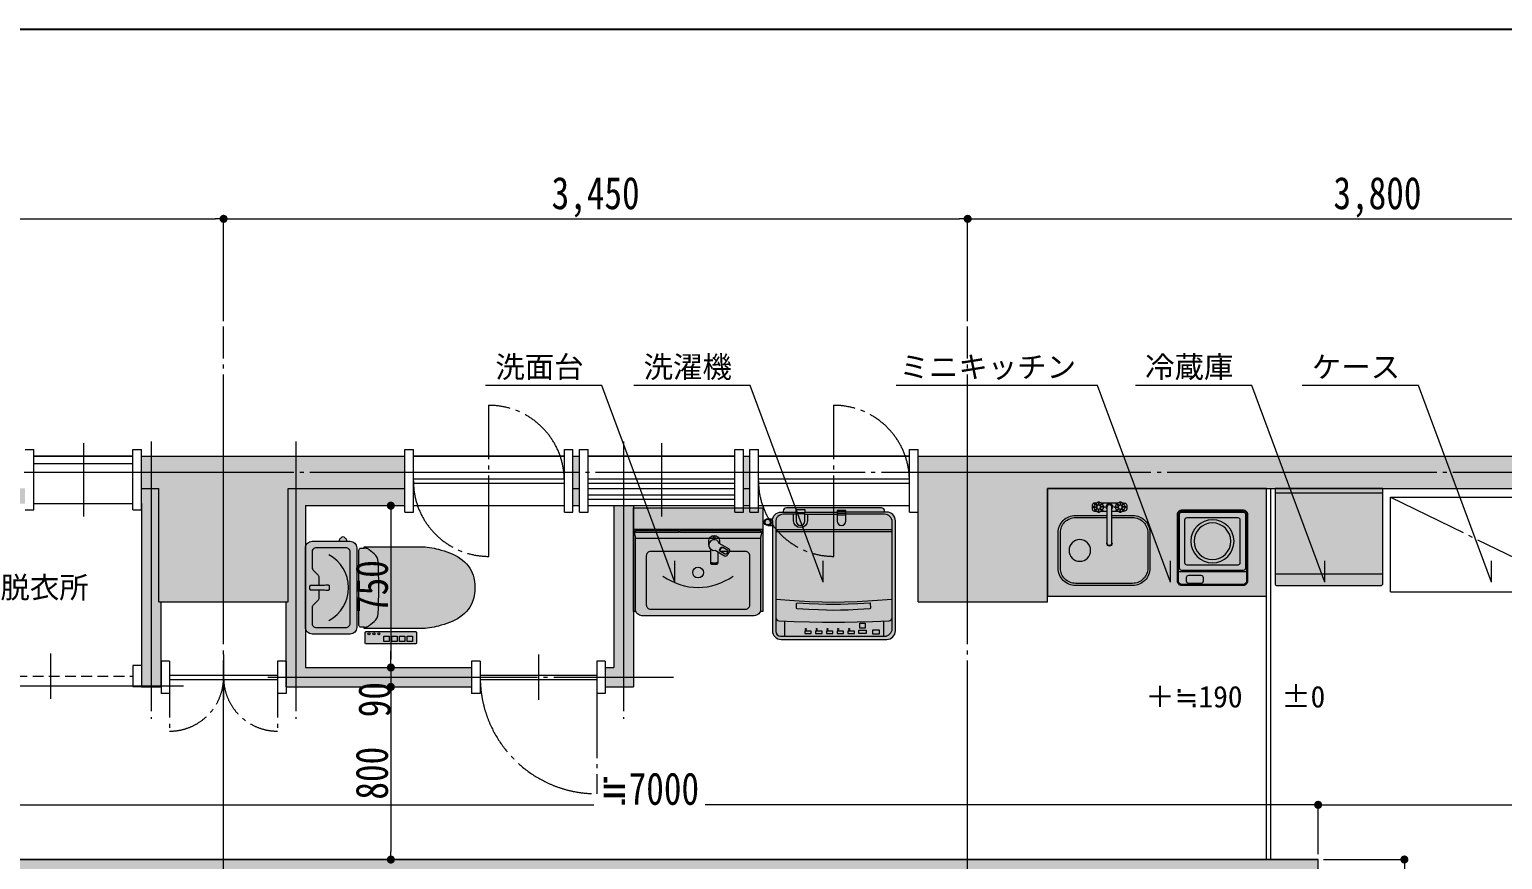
# Model space of a CAD drawing. Header units: millimetres. Extents: x 11317 to 32317, y 8490 to 23340.
# Drawn here: x 17971 to 24801, y 19493 to 23340 of the extents above; entities that cross this region are included whole.
import ezdxf

# ---------------------------------------------------------------- set-up
doc = ezdxf.new("R2010")
doc.units = ezdxf.units.MM
doc.header["$LTSCALE"] = 25
for name, pattern in [('1点鎖線07', [10.5, 7.5, -1.125, 0.75, -1.125]), ('1点鎖線15', [18, 15, -1.125, 0.75, -1.125]), ('JIS_08_50', [53, 50, -1.125, 0.75, -1.125]), ('破線2.00', [3, 2, -1])]:
    doc.linetypes.add(name, pattern=pattern)
doc.layers.add('サイズ', color=6, linetype='Continuous', plot=False)
for name, color, linetype, lineweight in [('基準線', 1, 'JIS_08_50', 5), ('壁', 4, 'Continuous', 9), ('室名', 2, 'Continuous', 0), ('家具', 6, 'Continuous', 5), ('建具', 2, 'Continuous', 5), ('建具-細線', 2, 'Continuous', 0), ('見下げ', 3, 'Continuous', 5), ('設備', 8, 'Continuous', 5), ('間仕切', 2, 'Continuous', 5)]:
    doc.layers.add(name, color=color, linetype=linetype, lineweight=lineweight)
doc.layers.add('文字', color=2, linetype='Continuous')
doc.styles.get("Standard").update_dxf_attribs({"font": 'MS Mincho.ttf', "width": 0.8})
doc.styles.add('ゴシック', font='MS Gothic.ttf')
doc.dimstyles.new('1-50', dxfattribs={"dimscale": 50, "dimtxt": 3, "dimasz": 0.75, "dimexe": 0, "dimexo": 0.5, "dimgap": 0.25, "dimtad": 1, "dimdec": 0, "dimdsep": 46, "dimlunit": 6, "dimtxsty": 'ゴシック', "dimblk1": 'DOT', "dimblk2": 'DOT', "dimsah": 1, "dimcen": 0.75, "dimadec": 0, "dimazin": 0, "dimtfac": 1, "dimtdec": 0, "dimtmove": 2, "dimatfit": 3, "dimldrblk": 'DOT', "dimfxl": 0, "dimtolj": 1, "dimtzin": 0, "dimlwd": 5, "dimlwe": 5, "dimarcsym": 0})

# ---------------------------------------------------------------- blocks, each defined once
blk = doc.blocks.new('*U4')
at = {"color": 0, "linetype": 'ByBlock', "lineweight": -2}
for points in [[(30, 215), (207.2, 215, -0.414214), (237.2, 185), (237.2, -185, -0.414214), (207.2, -215), (30, -215, -0.414214), (0, -185), (0, 185, -0.414214)], [(340.2, 0), (337.9, 97.3), (336.8, 120, 0.211916), (318.5, 156.2), (294.8, 175.6, 0.125119), (281.4, 181.9), (272.5, 183.6), (272.5, 189.5), (533, 189.5, -0.07041), (616.3, 177.7, -0.083469), (715.8, 137.3), (727.9, 127.6, -0.167569), (780.5, 45.1), (782.9, 28.8, -0.072319), (782.9, -28.8), (780.5, -45.1, -0.167569), (727.9, -127.6), (715.8, -137.3, -0.083469), (616.3, -177.7, -0.07041), (533, -189.5), (272.5, -189.5), (272.5, -183.6), (281.4, -181.9, 0.125119), (294.8, -175.6), (318.5, -156.2, 0.211916), (336.8, -120), (337.9, -97.3)], [(88.7, 11.2), (93.7, 12.4), (104.3, 12.4, -0.414214), (109.3, 7.4), (109.3, -7.4, -0.414214), (104.3, -12.4), (93.7, -12.4), (88.7, -11.2), (66.4, -11.2, -0.069336), (65.2, -11.9), (25.3, -11.9, -0.414214), (20.5, -7.1), (20.5, 7.1, -0.414214), (25.3, 11.9), (65.2, 11.9, -0.069336), (66.4, 11.2)]]:
    blk.add_lwpolyline(points, format="xyb", close=True, dxfattribs=at)
for points in [[(191.4, 215), (191.4, 220.3, 0.228779), (183.2, 229.4, 0.253275), (173.6, 234.8, 0.253275), (163.9, 229.4, 0.228779), (155.8, 220.3), (155.8, 215)], [(61.5, -11.9), (61.5, -47.2, -0.196533), (55.8, -61.2), (35.7, -81.6, 0.196533), (30, -95.6), (30, -165, 0.414214), (50, -185), (187.2, -185, 0.414214), (207.2, -165), (207.2, 165, 0.414214), (187.2, 185), (50, 185, 0.414214), (30, 165), (30, 95.6, 0.196533), (35.7, 81.6), (55.8, 61.2, -0.196533), (61.5, 47.2), (61.5, 11.9)], [(108.4, -152.2, 0.60107), (108.4, 152.2)], [(272.5, -183.6), (257.9, -183.6, -0.414214), (247.9, -173.6), (247.9, 173.6, -0.414214), (257.9, 183.6), (272.5, 183.6)]]:
    blk.add_lwpolyline(points, format="xyb", dxfattribs=at)
blk.add_lwpolyline([(509.3, -261.1), (281, -261.1, -0.414214), (276, -256.1), (276, -208.7, -0.414214), (281, -203.7), (509.3, -203.7, -0.414214), (514.3, -208.7), (514.3, -256.1, -0.414214)], format="xyb", close=True)
for points in [[(363.1, -224.4), (388.1, -224.4), (388.1, -249.8), (363.1, -249.8)], [(399.9, -224.4), (424.9, -224.4), (424.9, -249.8), (399.9, -249.8)], [(436.1, -224.4), (461.1, -224.4), (461.1, -249.8), (436.1, -249.8)], [(471.5, -224.4), (496.5, -224.4), (496.5, -249.8), (471.5, -249.8)]]:
    blk.add_lwpolyline(points, close=True, dxfattribs=at)
for centre in [(294, -214.2), (317, -214.2), (339.9, -214.2)]:
    blk.add_circle(centre, 5.07, dxfattribs=at)
blk = doc.blocks.new('洗面台（CAD素材.com）11')
at = {"color": 0, "linetype": 'ByBlock', "lineweight": -2}
for points in [[(-288.3, 20), (-300, 20), (-300, 500), (300, 500), (300, 20), (288.3, 20)], [(-300, 400), (-290, 360), (290, 360), (300, 400), (-300, 400)], [(137.7, 297.2), (104, 297.2)]]:
    blk.add_lwpolyline(points, dxfattribs=at)
for points in [[(-90, 395), (-90, 385), (-290, 385), (-290, 395)], [(-85, 385), (-85, 395), (290, 395), (290, 385)]]:
    blk.add_lwpolyline(points, close=True, dxfattribs=at)
for points in [[(290, 360), (290, 30, -0.414214), (260, 0), (-260, 0, -0.414214), (-290, 30), (-290, 360)], [(49.8, 327.4), (49.8, 346.6, -1), (99.8, 346.6), (99.8, 334.5)], [(57.5, 297.2), (-220, 297.2, 0.414214), (-240, 277.2), (-240, 50, 0.414214), (-220, 30), (220, 30, 0.414214), (240, 50), (240, 277.2, 0.414214), (220, 297.2), (145.9, 297.2)], [(57.5, 309.4), (57.5, 245.3, 0.414214), (64.5, 238.3), (85.5, 238.3, 0.414214), (92.5, 245.3), (92.5, 295.7)], [(106.8, 295.5, -0.414214), (103.8, 306.5), (107.5, 312.8, -0.414214), (118.4, 315.7)], [(62.1, 248.8), (62.1, 247.9, 0.414214), (65.1, 244.9), (84.9, 244.9, 0.414214), (87.9, 247.9), (87.9, 248.8)], [(-162.6, 183.9, 0.323559), (162.6, 183.9)]]:
    blk.add_lwpolyline(points, format="xyb", dxfattribs=at)
for points in [[(79.9, 303), (123.3, 277.9, 0.414214), (136.9, 281.6), (145.6, 296.5, 0.414214), (141.9, 310.2), (98.5, 335.2, 2.236835)], [(134.1, 306.6, -0.414214), (137, 295.7), (133.4, 289.4, -0.414214), (122.4, 286.5), (103.8, 297.3, -0.414214), (100.8, 308.2), (104.5, 314.5, -0.414214), (115.4, 317.4)]]:
    blk.add_lwpolyline(points, format="xyb", close=True, dxfattribs=at)
for centre, radius in [((74.8, 361.6), 5), ((0, 200), 25)]:
    blk.add_circle(centre, radius, dxfattribs=at)
blk = doc.blocks.new('*U8')
at = {"color": 0, "linetype": 'ByBlock', "lineweight": -2}
for p, q in [((-19.5, 559.7), (4, 559.7)), ((112, 583.8), (152.5, 583.8)), ((152.7, 580), (302.9, 580)), ((153, 590), (302.9, 590)), ((302.9, 595.5), (342.1, 595.5)), ((302.9, 593.4), (342.1, 593.4)), ((302.9, 585.8), (342.1, 585.8)), ((302.9, 577.1), (342.1, 577.1)), ((-19.5, 527.8), (2.5, 527.8)), ((17.5, 510), (557.5, 510)), ((17.5, 500), (557.5, 500)), ((497.5, 45), (497.5, 45))]:
    blk.add_line(p, q, dxfattribs=at)
for points in [[(2.5, 550, -0.414214), (42.5, 590), (112.2, 590)], [(2.5, 550), (2.5, 40, 0.414214), (42.5, 0), (532.5, 0, 0.414214), (572.5, 40), (572.5, 550, 0.414214), (532.5, 590), (342.1, 590)], [(112.4, 580), (93.1, 580), (52.5, 580, 0.414273), (17.5, 545), (17.5, 36.8, 0.369893), (39.9, 15), (522.5, 15, 0.414214), (557.5, 50), (557.5, 545, 0.414214), (522.5, 580), (342.1, 580)], [(522.5, 590), (522.5, 595, 0.414214), (507.5, 610), (67.5, 610, 0.414214), (52.5, 595), (52.5, 590)], [(164.7, 580), (164.7, 550.3, -1), (100.3, 550.3), (100.3, 580)], [(112.4, 587.5), (112.4, 547.8, 1), (152.6, 547.8), (152.7, 547.8), (152.7, 587.5)], [(17.5, 100.4, 0.325505), (32.9, 85.9), (103, 83.6), (174.3, 81.6), (232.8, 80.4), (285, 80), (337.2, 80.4), (395.7, 81.6), (467, 83.6), (543.4, 85.9, 0.307853), (557.5, 101.2)]]:
    blk.add_lwpolyline(points, format="xyb", dxfattribs=at)
for points in [[(153, 602.6), (153, 587.5), (112.2, 587.5), (112.2, 602.6)], [(408, 51.6), (408, 75.6), (432, 75.6), (432, 51.6)], [(182.5, 39), (152.5, 39), (152.5, 27), (182.5, 27)], [(232.5, 39), (202.5, 39), (202.5, 27), (232.5, 27)], [(282.5, 39), (252.5, 39), (252.5, 27), (282.5, 27)], [(332.5, 39), (302.5, 39), (302.5, 27), (332.5, 27)], [(382.5, 39), (352.5, 39), (352.5, 27), (382.5, 27)], [(402.5, 27), (402.5, 43), (437.5, 43), (437.5, 27)]]:
    blk.add_lwpolyline(points, close=True, dxfattribs=at)
for points in [[(342.1, 548.3), (342.1, 598), (302.9, 598), (302.9, 548.3, 1)], [(397.8, 140.1), (453.9, 143.3, 0.467752), (458, 147.6), (457.7, 164.8, 0.369744), (453.8, 168.5), (397.7, 165.8), (353.6, 163.8), (317.3, 162.6), (285, 162.2), (252.7, 162.6), (216.5, 163.7), (172.3, 165.6), (116.3, 168.3, 0.379267), (112.3, 164.8), (111.7, 148, 0.423458), (115.7, 144), (171.8, 140.6), (216.1, 138.1), (252.5, 136.7), (284.8, 136.1), (317.2, 136.5), (353.5, 137.9)]]:
    blk.add_lwpolyline(points, format="xyb", close=True, dxfattribs=at)
for points in [[(557.5, 185.2), (467, 179.2), (395.7, 175), (337.2, 172.5), (285, 171.6), (232.8, 172.5), (174.3, 175), (103, 179.2), (17.5, 185.2)], [(57.5, 85.1), (57.5, 15.9)], [(517.5, 85.1), (517.5, 67.2), (517.5, 15)], [(467.5, 35), (467.5, 45), (497.5, 45)], [(497.5, 45), (497.5, 25), (467.5, 25), (467.5, 45)]]:
    blk.add_lwpolyline(points, dxfattribs=at)
for centre, radius in [((-19.5, 543.7), 16), ((-19.5, 543.7), 13), ((157.5, 49.5), 1.71), ((157.5, 43.4), 1.71), ((157.5, 49.5), 0.709), ((157.5, 43.4), 0.709), ((207.5, 49.5), 1.71), ((207.5, 43.4), 1.71), ((207.5, 49.5), 0.709), ((207.5, 43.4), 0.709), ((257.5, 49.5), 1.71), ((257.5, 43.4), 1.71), ((257.5, 49.5), 0.709), ((257.5, 43.4), 0.709), ((307.5, 49.5), 1.71), ((307.5, 43.4), 1.71), ((307.5, 49.5), 0.709), ((307.5, 43.4), 0.709), ((358, 49.5), 1.71), ((358, 43.4), 1.71), ((358, 49.5), 0.709), ((358, 43.4), 0.709)]:
    blk.add_circle(centre, radius, dxfattribs=at)
blk = doc.blocks.new('ミニキッチン')
at = {"color": 0, "linetype": 'ByBlock', "lineweight": -2}
for p, q in [((653.6, 415.6), (668.5, 414.3)), ((653.6, 411.4), (668.5, 412.7)), ((659.1, 428.9), (670.6, 419.3)), ((662.1, 431.9), (671.7, 420.4)), ((675.4, 437.4), (676.7, 422.5)), ((679.6, 437.4), (678.3, 422.5)), ((692.9, 431.9), (683.3, 420.4)), ((695.9, 428.9), (684.4, 419.3)), ((701.4, 415.6), (686.5, 414.3)), ((701.4, 411.4), (686.5, 412.7)), ((753.6, 415.6), (768.5, 414.3)), ((753.6, 411.4), (768.5, 412.7)), ((759.1, 428.9), (770.6, 419.3)), ((762.1, 431.9), (771.7, 420.4)), ((775.4, 437.4), (776.7, 422.5)), ((779.6, 437.4), (778.3, 422.5)), ((792.9, 431.9), (783.3, 420.4)), ((795.9, 428.9), (784.4, 419.3)), ((801.4, 415.6), (786.5, 414.3)), ((801.4, 411.4), (786.5, 412.7)), ((659.1, 398.1), (670.6, 407.7)), ((662.1, 395.1), (671.7, 406.6)), ((675.4, 389.6), (676.7, 404.5)), ((679.6, 389.6), (678.3, 404.5)), ((692.9, 395.1), (683.3, 406.6)), ((695.9, 398.1), (684.4, 407.7)), ((759.1, 398.1), (770.6, 407.7)), ((762.1, 395.1), (771.7, 406.6)), ((775.4, 389.6), (776.7, 404.5)), ((779.6, 389.6), (778.3, 404.5)), ((792.9, 395.1), (783.3, 406.6)), ((795.9, 398.1), (784.4, 407.7))]:
    blk.add_line(p, q, dxfattribs=at)
blk.add_lwpolyline([(1015, 500), (1015, 0), (0, 0), (0, 500)], close=True, dxfattribs=at)
for points in [[(660.7, 432), (657.5, 432, 0.414214), (647.5, 422), (647.5, 405, 0.414214), (657.5, 395), (660.7, 395)], [(653.6, 415.6, 0.426474), (652.5, 414.6)], [(652.5, 414.6, 0.022798), (652.5, 412.4)], [(652.5, 412.4, 0.426474), (653.6, 411.4)], [(653.6, 415.6, 0.187003), (659.1, 428.9)], [(659.1, 398.1, 0.187003), (653.6, 411.4)], [(659, 430.4, 0.426474), (659.1, 428.9)], [(660.6, 432, 0.022798), (659, 430.4)], [(662.1, 431.9, 0.426474), (660.6, 432)], [(662.1, 431.9, 0.187003), (675.4, 437.4)], [(676.4, 438.5, 0.426474), (675.4, 437.4)], [(678.6, 438.5, 0.022798), (676.4, 438.5)], [(679.6, 437.4, 0.426474), (678.6, 438.5)], [(679.6, 437.4, 0.187003), (692.9, 431.9)], [(694.4, 432, 0.426474), (692.9, 431.9)], [(696, 430.4, 0.022798), (694.4, 432)], [(695.9, 428.9, 0.426474), (696, 430.4)], [(695.9, 428.9, 0.187003), (701.4, 415.6)], [(701.4, 411.4, 0.187003), (695.9, 398.1)], [(701.4, 411.4, 0.426474), (702.5, 412.4, 0.022798), (702.5, 414.6, 0.426474), (701.4, 415.6)], [(737.5, 403.8, 2.618034), (717.5, 403.8)], [(753.6, 415.6, 0.426474), (752.5, 414.6, 0.022798), (752.5, 412.4, 0.426474), (753.6, 411.4)], [(753.6, 415.6, 0.187003), (759.1, 428.9)], [(759.1, 398.1, 0.187003), (753.6, 411.4)], [(762.1, 431.9, 0.426474), (760.6, 432, 0.022798), (759, 430.4, 0.426474), (759.1, 428.9)], [(762.1, 431.9, 0.187003), (775.4, 437.4)], [(776.4, 438.5, 0.426474), (775.4, 437.4)], [(778.6, 438.5, 0.022798), (776.4, 438.5)], [(779.6, 437.4, 0.426474), (778.6, 438.5)], [(779.6, 437.4, 0.187003), (792.9, 431.9)], [(794.4, 432, 0.426474), (792.9, 431.9)], [(794.3, 432), (797.5, 432, -0.414214), (807.5, 422), (807.5, 405, -0.414214), (797.5, 395), (794.3, 395)], [(796, 430.4, 0.022798), (794.4, 432)], [(795.9, 428.9, 0.426474), (796, 430.4)], [(795.9, 428.9, 0.187003), (801.4, 415.6)], [(801.4, 411.4, 0.187003), (795.9, 398.1)], [(802.5, 414.6, 0.426474), (801.4, 415.6)], [(801.4, 411.4, 0.426474), (802.5, 412.4)], [(802.5, 412.4, 0.022798), (802.5, 414.6)], [(717.5, 375), (620, 375, 0.414214), (540, 295), (540, 130, 0.414214), (620, 50), (885, 50, 0.414214), (965, 130), (965, 295, 0.414214), (885, 375), (737.5, 375)], [(717.5, 365), (620, 365, 0.414214), (550, 295), (550, 130, 0.414214), (620, 60), (885, 60, 0.414214), (955, 130), (955, 295, 0.414214), (885, 365), (737.5, 365)], [(659.1, 398.1, 0.426474), (659, 396.6)], [(659, 396.6, 0.022798), (660.6, 395)], [(660.6, 395, 0.426474), (662.1, 395.1)], [(675.4, 389.6, 0.187003), (662.1, 395.1)], [(675.4, 389.6, 0.426474), (676.4, 388.5)], [(676.4, 388.5, 0.022798), (678.6, 388.5)], [(678.6, 388.5, 0.426474), (679.6, 389.6)], [(692.9, 395.1, 0.187003), (679.6, 389.6)], [(692.9, 395.1, 0.426474), (694.4, 395)], [(694.4, 395, 0.022798), (696, 396.6)], [(696, 396.6, 0.426474), (695.9, 398.1)], [(759.1, 398.1, 0.426474), (759, 396.6, 0.022798), (760.6, 395)], [(760.6, 395, 0.426474), (762.1, 395.1)], [(775.4, 389.6, 0.187003), (762.1, 395.1)], [(775.4, 389.6, 0.426474), (776.4, 388.5)], [(776.4, 388.5, 0.022798), (778.6, 388.5)], [(778.6, 388.5, 0.426474), (779.6, 389.6)], [(792.9, 395.1, 0.187003), (779.6, 389.6)], [(792.9, 395.1, 0.426474), (794.4, 395)], [(794.4, 395, 0.022798), (796, 396.6)], [(796, 396.6, 0.426474), (795.9, 398.1)], [(717.5, 251.6, 1.863325), (737.5, 251.6)]]:
    blk.add_lwpolyline(points, format="xyb", dxfattribs=at)
for points in [[(694.3, 432), (760.7, 432)], [(717.5, 395), (694.3, 395)], [(760.7, 395), (737.5, 395)], [(407.5, 115), (92.5, 115)]]:
    blk.add_lwpolyline(points, dxfattribs=at)
for points in [[(737.5, 415, 1), (717.5, 415), (717.5, 245, 1), (737.5, 245)], [(392.5, 400), (107.5, 400, 0.414214), (87.5, 380), (87.5, 70, 0.414214), (107.5, 50), (392.5, 50, 0.414214), (412.5, 70), (412.5, 380, 0.414214)], [(392.5, 395), (107.5, 395, 0.414214), (92.5, 380), (92.5, 70, 0.414214), (107.5, 55), (392.5, 55, 0.414214), (407.5, 70), (407.5, 380, 0.414214)], [(392.5, 390), (107.5, 390, 0.414214), (97.5, 380), (97.5, 130, 0.414214), (107.5, 120), (392.5, 120, 0.414214), (402.5, 130), (402.5, 380, 0.414214)], [(367.5, 365), (132.5, 365, 0.414214), (122.5, 355), (122.5, 155, 0.414214), (132.5, 145), (367.5, 145, 0.414214), (377.5, 155), (377.5, 355, 0.414214)], [(360, 97.4), (303.8, 97.4, 0.414214), (293.8, 87.4), (293.8, 70, 0.414214), (303.8, 60), (360, 60, 0.414214), (370, 70), (370, 87.4, 0.414214)]]:
    blk.add_lwpolyline(points, format="xyb", close=True, dxfattribs=at)
for centre, radius in [((677.5, 413.5), 9.02), ((777.5, 413.5), 9.02), ((250, 255), 100), ((250, 255), 85), ((865, 212.5), 50)]:
    blk.add_circle(centre, radius, dxfattribs=at)
blk = doc.blocks.new('コンパクト冷蔵庫3（CAD素材.com）')
at = {"color": 0, "linetype": 'ByBlock', "lineweight": -2}
for points in [[(250, 450), (-250, 450)], [(250, 427.3), (-250, 427.3)], [(250, 53.3), (-250, 53.3)]]:
    blk.add_lwpolyline(points, dxfattribs=at)
blk.add_lwpolyline([(-250, 450), (-250, 10, 0.414214), (-240, 0), (240, 0, 0.414214), (250, 10), (250, 450)], format="xyb", dxfattribs=at)
blk = doc.blocks.new('_Dot')
at = {"color": 0, "linetype": 'ByBlock', "lineweight": -2}
blk.add_line((-0.5, 0), (-1, 0), dxfattribs=at)
at = {"color": 0, "linetype": 'ByBlock', "const_width": 0.5}
blk.add_lwpolyline([(-0.25, 0, 1), (0.25, 0, 1)], format="xyb", close=True, dxfattribs=at)
blk = doc.blocks.new('*D31')
at = {"layer": 'Defpoints', "color": 0, "transparency": 16777216}
for p in [(18870.6, 22462.3), (16170.6, 21963.2), (18870.6, 21963.2)]:
    blk.add_point(p, dxfattribs=at)
at = {"layer": '文字', "color": 0, "lineweight": 5, "transparency": 16777216}
for p, q in [((16170.6, 21988.2), (16170.6, 22462.3)), ((16208.1, 22462.3), (18833.1, 22462.3)), ((18870.6, 21988.2), (18870.6, 22462.3))]:
    blk.add_line(p, q, dxfattribs=at)
at = {"layer": '文字', "color": 0, "lineweight": 5, "transparency": 16777216, "xscale": 37.5, "yscale": 37.5, "zscale": 37.5, "rotation": 180}
blk.add_blockref('_Dot', (16170.6, 22462.3), dxfattribs=at)
at = {"layer": '文字', "color": 0, "lineweight": 5, "transparency": 16777216, "xscale": 37.5, "yscale": 37.5, "zscale": 37.5}
blk.add_blockref('_Dot', (18870.6, 22462.3), dxfattribs=at)
at = {"layer": '文字', "color": 0, "transparency": 16777216, "insert": (17520.6, 22562.7), "char_height": 150, "attachment_point": 5}
blk.add_mtext('\\A1;2,700', dxfattribs=at)
blk = doc.blocks.new('*D32')
at = {"layer": 'Defpoints', "color": 0, "transparency": 16777216}
for p in [(22320.6, 22462.3), (18870.6, 21963.2), (22320.6, 21963.2)]:
    blk.add_point(p, dxfattribs=at)
at = {"layer": '文字', "color": 0, "lineweight": 5, "transparency": 16777216}
for p, q in [((18870.6, 21988.2), (18870.6, 22462.3)), ((18908.1, 22462.3), (22283.1, 22462.3)), ((22320.6, 21988.2), (22320.6, 22462.3))]:
    blk.add_line(p, q, dxfattribs=at)
at = {"layer": '文字', "color": 0, "lineweight": 5, "transparency": 16777216, "xscale": 37.5, "yscale": 37.5, "zscale": 37.5, "rotation": 180}
blk.add_blockref('_Dot', (18870.6, 22462.3), dxfattribs=at)
at = {"layer": '文字', "color": 0, "lineweight": 5, "transparency": 16777216, "xscale": 37.5, "yscale": 37.5, "zscale": 37.5}
blk.add_blockref('_Dot', (22320.6, 22462.3), dxfattribs=at)
at = {"layer": '文字', "color": 0, "transparency": 16777216, "insert": (20595.6, 22562.7), "char_height": 150, "attachment_point": 5}
blk.add_mtext('\\A1;3,450', dxfattribs=at)
blk = doc.blocks.new('*D33')
at = {"layer": 'Defpoints', "color": 0, "transparency": 16777216}
for p in [(26120.6, 22462.3), (22320.6, 21963.2), (26120.6, 21963.2)]:
    blk.add_point(p, dxfattribs=at)
at = {"layer": '文字', "color": 0, "lineweight": 5, "transparency": 16777216}
for p, q in [((22320.6, 21988.2), (22320.6, 22462.3)), ((22358.1, 22462.3), (26083.1, 22462.3)), ((26120.6, 21988.2), (26120.6, 22462.3))]:
    blk.add_line(p, q, dxfattribs=at)
at = {"layer": '文字', "color": 0, "lineweight": 5, "transparency": 16777216, "xscale": 37.5, "yscale": 37.5, "zscale": 37.5, "rotation": 180}
blk.add_blockref('_Dot', (22320.6, 22462.3), dxfattribs=at)
at = {"layer": '文字', "color": 0, "lineweight": 5, "transparency": 16777216, "xscale": 37.5, "yscale": 37.5, "zscale": 37.5}
blk.add_blockref('_Dot', (26120.6, 22462.3), dxfattribs=at)
at = {"layer": '文字', "color": 0, "transparency": 16777216, "insert": (24220.6, 22562.7), "char_height": 150, "attachment_point": 5}
blk.add_mtext('\\A1;3,800', dxfattribs=at)
blk = doc.blocks.new('*D41')
at = {"layer": 'Defpoints', "color": 0, "transparency": 16777216}
for p in [(19309.7, 21133.1), (19309.7, 20383.1), (19646.2, 20383.1)]:
    blk.add_point(p, dxfattribs=at)
at = {"layer": '文字', "color": 0, "lineweight": 5, "transparency": 16777216}
for p, q in [((19334.7, 21133.1), (19646.2, 21133.1)), ((19646.2, 21095.6), (19646.2, 20420.6)), ((19334.7, 20383.1), (19646.2, 20383.1))]:
    blk.add_line(p, q, dxfattribs=at)
at = {"layer": '文字', "color": 0, "lineweight": 5, "transparency": 16777216, "xscale": 37.5, "yscale": 37.5, "zscale": 37.5}
for p, rotation in [((19646.2, 21133.1), 90), ((19646.2, 20383.1), 270)]:
    blk.add_blockref('_Dot', p, dxfattribs=dict(at, rotation=rotation))
at = {"layer": '文字', "color": 0, "transparency": 16777216, "insert": (19558.7, 20758.1), "char_height": 150, "attachment_point": 5, "rotation": 90}
blk.add_mtext('\\A1;750', dxfattribs=at)
blk = doc.blocks.new('*D42')
at = {"layer": 'Defpoints', "color": 0, "transparency": 16777216}
for p in [(19309.7, 20383.1), (19309.7, 20293.1), (19646.2, 20293.1)]:
    blk.add_point(p, dxfattribs=at)
at = {"layer": '文字', "color": 0, "lineweight": 5, "transparency": 16777216}
for p, q in [((19646.2, 20420.6), (19646.2, 20458.1)), ((19334.7, 20383.1), (19646.2, 20383.1)), ((19646.2, 20383.1), (19646.2, 20293.1)), ((19334.7, 20293.1), (19646.2, 20293.1)), ((19646.2, 20255.6), (19646.2, 20218.1))]:
    blk.add_line(p, q, dxfattribs=at)
at = {"layer": '文字', "color": 0, "lineweight": 5, "transparency": 16777216, "xscale": 37.5, "yscale": 37.5, "zscale": 37.5}
for p, rotation in [((19646.2, 20383.1), 270), ((19646.2, 20293.1), 90)]:
    blk.add_blockref('_Dot', p, dxfattribs=dict(at, rotation=rotation))
at = {"layer": '文字', "color": 0, "transparency": 16777216, "insert": (19570.6, 20233.9), "char_height": 150, "attachment_point": 5, "rotation": 90}
blk.add_mtext('\\A1;90', dxfattribs=at)
blk = doc.blocks.new('*D43')
at = {"layer": 'Defpoints', "color": 0, "transparency": 16777216}
for p in [(19309.7, 20293.1), (19309.7, 19493.1), (19646.2, 19493.1)]:
    blk.add_point(p, dxfattribs=at)
at = {"layer": '文字', "color": 0, "lineweight": 5, "transparency": 16777216}
for p, q in [((19334.7, 20293.1), (19646.2, 20293.1)), ((19646.2, 20255.6), (19646.2, 19530.6)), ((19334.7, 19493.1), (19646.2, 19493.1))]:
    blk.add_line(p, q, dxfattribs=at)
at = {"layer": '文字', "color": 0, "lineweight": 5, "transparency": 16777216, "xscale": 37.5, "yscale": 37.5, "zscale": 37.5}
for p, rotation in [((19646.2, 20293.1), 90), ((19646.2, 19493.1), 270)]:
    blk.add_blockref('_Dot', p, dxfattribs=dict(at, rotation=rotation))
at = {"layer": '文字', "color": 0, "transparency": 16777216, "insert": (19558.7, 19893.1), "char_height": 150, "attachment_point": 5, "rotation": 90}
blk.add_mtext('\\A1;800', dxfattribs=at)
blk = doc.blocks.new('*D45')
at = {"layer": 'Defpoints', "color": 0, "transparency": 16777216}
for p in [(23945.6, 19746.6), (17045.6, 19493.1), (23945.6, 19493.1)]:
    blk.add_point(p, dxfattribs=at)
at = {"layer": '文字', "color": 0, "lineweight": 5, "transparency": 16777216}
for p, q in [((17045.6, 19518.1), (17045.6, 19746.6)), ((17083.1, 19746.6), (20587.3, 19746.6)), ((23908.1, 19746.6), (21104, 19746.6)), ((23945.6, 19518.1), (23945.6, 19746.6))]:
    blk.add_line(p, q, dxfattribs=at)
at = {"layer": '文字', "color": 0, "lineweight": 5, "transparency": 16777216, "xscale": 37.5, "yscale": 37.5, "zscale": 37.5, "rotation": 180}
blk.add_blockref('_Dot', (17045.6, 19746.6), dxfattribs=at)
at = {"layer": '文字', "color": 0, "lineweight": 5, "transparency": 16777216, "xscale": 37.5, "yscale": 37.5, "zscale": 37.5}
blk.add_blockref('_Dot', (23945.6, 19746.6), dxfattribs=at)
at = {"layer": '文字', "color": 0, "transparency": 16777216, "insert": (20845.7, 19820.5), "char_height": 150, "attachment_point": 5}
blk.add_mtext('\\A1;≒7000', dxfattribs=at)
blk = doc.blocks.new('*D46')
at = {"layer": 'Defpoints', "color": 0, "transparency": 16777216}
for p in [(26245.6, 19746.6), (23945.6, 19493.1), (26245.6, 19493.1)]:
    blk.add_point(p, dxfattribs=at)
at = {"layer": '文字', "color": 0, "lineweight": 5, "transparency": 16777216}
for p, q in [((23945.6, 19518.1), (23945.6, 19746.6)), ((23983.1, 19746.6), (26208.1, 19746.6)), ((26245.6, 19518.1), (26245.6, 19746.6))]:
    blk.add_line(p, q, dxfattribs=at)
at = {"layer": '文字', "color": 0, "lineweight": 5, "transparency": 16777216, "xscale": 37.5, "yscale": 37.5, "zscale": 37.5, "rotation": 180}
blk.add_blockref('_Dot', (23945.6, 19746.6), dxfattribs=at)
at = {"layer": '文字', "color": 0, "lineweight": 5, "transparency": 16777216, "xscale": 37.5, "yscale": 37.5, "zscale": 37.5}
blk.add_blockref('_Dot', (26245.6, 19746.6), dxfattribs=at)
at = {"layer": '文字', "color": 0, "transparency": 16777216, "insert": (25095.6, 19847), "char_height": 150, "attachment_point": 5}
blk.add_mtext('\\A1;2,300', dxfattribs=at)
blk = doc.blocks.new('*D47')
at = {"layer": 'Defpoints', "color": 0, "transparency": 16777216}
for p in [(23945.6, 19493.1), (23945.6, 14498.1), (24345.4, 14498.1)]:
    blk.add_point(p, dxfattribs=at)
at = {"layer": '文字', "color": 0, "lineweight": 5, "transparency": 16777216}
for p, q in [((23970.6, 19493.1), (24345.4, 19493.1)), ((24345.4, 19455.6), (24345.4, 14535.6)), ((23970.6, 14498.1), (24345.4, 14498.1))]:
    blk.add_line(p, q, dxfattribs=at)
at = {"layer": '文字', "color": 0, "lineweight": 5, "transparency": 16777216, "xscale": 37.5, "yscale": 37.5, "zscale": 37.5}
for p, rotation in [((24345.4, 19493.1), 90), ((24345.4, 14498.1), 270)]:
    blk.add_blockref('_Dot', p, dxfattribs=dict(at, rotation=rotation))
at = {"layer": '文字', "color": 0, "transparency": 16777216, "insert": (24257.9, 16995.6), "char_height": 150, "attachment_point": 5, "rotation": 90}
blk.add_mtext('\\A1;≒5070', dxfattribs=at)

msp = doc.modelspace()

# ---------------------------------------------------------------- hatches: boundary and pattern name
at = {"layer": '壁', "transparency": 33554559}
h = msp.add_hatch(color=256, dxfattribs=at)
h.dxf.hatch_style = 1
h.paths.add_polyline_path([(19170.6, 21213.1), (19710.6, 21213.1), (19710.6, 21363.1), (18490.6, 21363.1), (18490.6, 21213.1), (18570.6, 21213.1), (18570.6, 20688.1), (19170.6, 20688.1)])
h.paths.add_polyline_path([(20520.6, 21363.1), (20490.6, 21363.1), (20490.6, 21213.1), (20520.6, 21213.1)])
h.paths.add_polyline_path([(21310.6, 21363.1), (21280.6, 21363.1), (21280.6, 21213.1), (21310.6, 21213.1)])
h.paths.add_polyline_path([(22690.6, 21213.1), (23705.6, 21213.1), (25620.6, 21213.1), (25620.6, 20688.1), (26245.6, 20688.1), (26245.6, 20388.1), (26395.6, 20388.1), (26395.6, 20788.1), (26220.6, 20788.1), (26220.6, 21363.1), (22090.6, 21363.1), (22090.6, 21103.1), (22090.6, 20688.1), (22690.6, 20688.1)])
h.paths.add_polyline_path([(26395.6, 18848.1), (26245.6, 18848.1), (26245.6, 18748.1), (26395.6, 18748.1)])
h.paths.add_polyline_path([(26395.6, 17208.1), (26245.6, 17208.1), (26245.6, 17108.1), (26395.6, 17108.1)])
h.paths.add_polyline_path([(26395.6, 15568.1), (26245.6, 15568.1), (26245.6, 15468.1), (26395.6, 15468.1)])
h.paths.add_polyline_path([(26395.6, 13928.1), (26245.6, 13928.1), (26245.6, 13863.1), (25620.6, 13863.1), (25620.6, 13413.1), (23364.8, 13413.1), (23311.8, 13466.2), (23214.8, 13369.2), (23320.8, 13263.1), (26120.6, 13263.1), (26120.6, 13713.1), (26395.6, 13713.1)])
at = {"layer": '設備', "transparency": 33554483}
h = msp.add_hatch(color=256, dxfattribs=at)
h.dxf.hatch_style = 1
h.paths.add_polyline_path([(23705.6, 21213.1), (22690.6, 21213.1), (22690.6, 20713.1), (23705.6, 20713.1)])
h = msp.add_hatch(color=256, dxfattribs=at)
h.dxf.hatch_style = 1
h.paths.add_polyline_path([(24245.6, 21213.1), (23745.6, 21213.1), (23745.6, 20773.1, 0.414214), (23755.6, 20763.1), (24235.6, 20763.1, 0.414214), (24245.6, 20773.1)])
h = msp.add_hatch(color=256, dxfattribs=at)
h.dxf.hatch_style = 1
h.paths.add_polyline_path([(21370.6, 21123.1), (20770.6, 21123.1), (20770.6, 20643.1), (20782.3, 20643.1, 0.317837), (20810.6, 20623.1), (21330.6, 20623.1, 0.317837), (21358.9, 20643.1), (21370.6, 20643.1)])
h = msp.add_hatch(color=256, dxfattribs=at)
h.dxf.hatch_style = 1
h.paths.add_polyline_path([(21985.6, 21063.1, 0.414214), (21945.6, 21103.1), (21935.6, 21103.1), (21935.6, 21108.1, 0.414214), (21920.6, 21123.1), (21480.6, 21123.1, 0.414214), (21465.6, 21108.1), (21465.6, 21103.1), (21455.6, 21103.1, 0.414214), (21415.6, 21063.1), (21415.6, 20553.1, 0.414214), (21455.6, 20513.1), (21945.6, 20513.1, 0.414214), (21985.6, 20553.1)])
h.paths.add_polyline_path([(21377.6, 21056.9, 1), (21409.5, 21056.9, 1)])
h.paths.add_polyline_path([(21416.8, 21072.9), (21393.5, 21072.8, -0.414584), (21409.5, 21056.9, -0.414214), (21393.5, 21040.9), (21415.6, 21040.9), (21415.6, 21063.1, -0.061405)])
h = msp.add_hatch(color=256, dxfattribs=at)
h.dxf.hatch_style = 1
h.paths.add_polyline_path([(19487.8, 20938.1, 0.414214), (19457.8, 20968.1), (19280.6, 20968.1, 0.414214), (19250.6, 20938.1), (19250.6, 20568.1, 0.414214), (19280.6, 20538.1), (19457.8, 20538.1, 0.414214), (19487.8, 20568.1)])
h.paths.add_polyline_path([(19433.8, 20982.6, 0.253275), (19424.2, 20988, 0.253275), (19414.5, 20982.6, 0.228779), (19406.4, 20973.4), (19406.4, 20968.1), (19441.9, 20968.1), (19441.9, 20973.4, 0.228779)])
h.paths.add_polyline_path([(19978.5, 20880.7), (19966.3, 20890.4, 0.083469), (19866.8, 20930.9, 0.07041), (19783.6, 20942.6), (19523.1, 20942.6), (19523.1, 20936.7), (19508.5, 20936.7, 0.414214), (19498.5, 20926.7), (19498.5, 20579.6, 0.414214), (19508.5, 20569.6), (19523.1, 20569.6), (19523.1, 20563.6), (19783.6, 20563.6, 0.07041), (19866.8, 20575.4, 0.083469), (19966.3, 20615.9), (19978.5, 20625.6, 0.167569), (20031.1, 20708), (20033.5, 20724.4, 0.072319), (20033.5, 20781.9), (20031.1, 20798.3, 0.167569)])
h.paths.add_polyline_path([(19764.8, 20544.5, 0.414214), (19759.8, 20549.5), (19531.6, 20549.5, 0.414214), (19526.6, 20544.5), (19526.6, 20497, 0.414214), (19531.6, 20492), (19759.8, 20492, 0.414214), (19764.8, 20497)])
at = {"layer": '間仕切', "transparency": 33554483}
h = msp.add_hatch(color=256, dxfattribs=at)
h.dxf.hatch_style = 1
h.paths.add_polyline_path([(17950.6, 21213.1), (17555.6, 21213.1), (17555.6, 21128.1), (17645.6, 21128.1), (17645.6, 21143.1), (17950.6, 21143.1)])
h.paths.add_polyline_path([(17645.6, 20398.1), (17555.6, 20398.1), (17555.6, 20343.1), (16245.6, 20343.1), (16245.6, 20253.1), (17645.6, 20253.1)])
h.paths.add_polyline_path([(18580.6, 20688.1), (18570.6, 20688.1), (18570.6, 21213.1), (18490.6, 21213.1), (18490.6, 21113.1), (18490.6, 20293.1), (18580.6, 20293.1)])
h.paths.add_polyline_path([(19250.6, 21133.1), (19710.6, 21133.1), (19710.6, 21213.1), (19170.6, 21213.1), (19170.6, 20688.1), (19160.6, 20688.1), (19160.6, 20293.1), (20020.6, 20293.1), (20020.6, 20383.1), (19250.6, 20383.1)])
h.paths.add_polyline_path([(20770.6, 21133.1), (20680.6, 21133.1), (20680.6, 20383.1), (20640.6, 20383.1), (20640.6, 20293.1), (20770.6, 20293.1)])
h.paths.add_polyline_path([(20520.6, 21213.1), (20490.6, 21213.1), (20490.6, 21133.1), (20520.6, 21133.1)])
h.paths.add_polyline_path([(21310.6, 21213.1), (21280.6, 21213.1), (21280.6, 21133.1), (21310.6, 21133.1)])
h.paths.add_polyline_path([(22360.6, 19403.1), (22280.6, 19403.1), (22280.6, 16893.1), (22360.6, 16893.1)])
h.paths.add_polyline_path([(23765.6, 18178.1), (23080.6, 18178.1), (23080.6, 18088.1), (23765.6, 18088.1)])
h.paths.add_polyline_path([(23765.6, 16063.1), (23080.6, 16063.1), (23080.6, 15973.1), (23765.6, 15973.1)])
h.paths.add_polyline_path([(22360.6, 16093.1), (22280.6, 16093.1), (22280.6, 14678.1), (22360.6, 14678.1)])
h.paths.add_polyline_path([(22090.6, 12738.1), (21140.6, 12738.1), (21140.6, 12648.1), (22090.6, 12648.1)])
h = msp.add_hatch(color=256, dxfattribs=at)
h.dxf.hatch_style = 1
h.paths.add_polyline_path([(21140.6, 14588.1), (21140.6, 14498.1), (23682.9, 14498.1), (23945.6, 14760.9), (23945.6, 19493.1), (17045.6, 19493.1), (17045.6, 18633.1), (16245.6, 18633.1), (16245.6, 18543.1), (17135.6, 18543.1), (17135.6, 19403.1), (23855.6, 19403.1), (23855.6, 14798.1), (23645.6, 14588.1)])

# ---------------------------------------------------------------- linework, layer by layer
at = {"layer": 'サイズ'}
msp.add_lwpolyline([(11317.4, 8490), (32317.4, 8490), (32317.4, 23340), (11317.4, 23340)], close=True, dxfattribs=at)
at = {"layer": '基準線'}
for p, q in [((18870.6, 9890.6), (18870.6, 21963.1)), ((22320.6, 9890.6), (22320.6, 21963.1)), ((18535.6, 21430.4), (18535.6, 20144.6)), ((19205.6, 21430.4), (19205.6, 20144.6)), ((20725.6, 21430.4), (20725.6, 20144.6)), ((13970.6, 21288.1), (27700.6, 21288.1)), ((16245.6, 20298.1), (18685, 20298.1)), ((19076.2, 20338.1), (20956.8, 20338.1))]:
    msp.add_line(p, q, dxfattribs=at)
at = {"layer": '壁'}
for p, q in [((17990.6, 21363.1), (18450.6, 21363.1)), ((18490.6, 21363.1), (19710.6, 21363.1)), ((19750.6, 21363.1), (20450.6, 21363.1)), ((20490.6, 21363.1), (20520.6, 21363.1)), ((20560.6, 21363.1), (21240.6, 21363.1)), ((21280.6, 21363.1), (21310.6, 21363.1)), ((21350.6, 21363.1), (22050.6, 21363.1)), ((22090.6, 21363.1), (26220.6, 21363.1)), ((18490.6, 21213.1), (18570.6, 21213.1)), ((18570.6, 20688.1), (18570.6, 21213.1)), ((19170.6, 21213.1), (19710.6, 21213.1)), ((19170.6, 20688.1), (19170.6, 21213.1)), ((20490.6, 21213.1), (20520.6, 21213.1)), ((21280.6, 21213.1), (21310.6, 21213.1)), ((22090.6, 20688.1), (22090.6, 21213.1)), ((22690.6, 21213.1), (25620.6, 21213.1)), ((22690.6, 20688.1), (22690.6, 21213.1)), ((18570.6, 20688.1), (19170.6, 20688.1)), ((22090.6, 20688.1), (22690.6, 20688.1))]:
    msp.add_line(p, q, dxfattribs=at)
at = {"layer": '室名'}
for p, q in [((20625, 21689.9), (20085.3, 21689.9)), ((20963.2, 20778.1), (20625, 21689.9)), ((21312.4, 21689.9), (20772.7, 21689.9)), ((21650.5, 20778.1), (21312.4, 21689.9)), ((22922.8, 21689.9), (21989.1, 21689.9)), ((23261, 20778.1), (22922.8, 21689.9)), ((23637.8, 21689.9), (23098.1, 21689.9)), ((23976, 20778.1), (23637.8, 21689.9)), ((24410.8, 21689.9), (23871.2, 21689.9)), ((24749, 20778.1), (24410.8, 21689.9)), ((20963.2, 20778.1), (20963.2, 20878.1)), ((21650.5, 20778.1), (21650.5, 20878.1)), ((23261, 20778.1), (23261, 20878.1)), ((23976, 20778.1), (23976, 20878.1)), ((24749, 20778.1), (24749, 20878.1))]:
    msp.add_line(p, q, dxfattribs=at)
at = {"layer": '家具'}
for p, q in [((24280.6, 20733.1), (24280.6, 21173.1)), ((24280.6, 21173.1), (25180.6, 21173.1)), ((24280.6, 20733.1), (25180.6, 20733.1))]:
    msp.add_line(p, q, dxfattribs=at)
at = {"layer": '家具', "linetype": '1点鎖線15'}
msp.add_line((24280.6, 21173.1), (25180.6, 20733.1), dxfattribs=at)
at = {"layer": '建具', "linetype": '1点鎖線15'}
for p, q in [((20100.6, 20898.1), (20100.6, 21598.1)), ((21700.6, 20898.1), (21700.6, 21598.1)), ((20600.6, 20338.1), (20600.6, 19798.1))]:
    msp.add_line(p, q, dxfattribs=at)
at = {"layer": '建具'}
for p, q in [((17950.6, 21393.1), (17990.6, 21393.1)), ((17990.6, 21113.1), (17990.6, 21393.1)), ((18220.6, 21423.1), (18220.6, 21083.1)), ((18450.6, 21113.1), (18450.6, 21393.1)), ((18450.6, 21393.1), (18490.6, 21393.1)), ((18490.6, 21113.1), (18490.6, 21393.1)), ((19710.6, 21103.1), (19710.6, 21393.1)), ((19710.6, 21393.1), (19750.6, 21393.1)), ((19750.6, 21103.1), (19750.6, 21393.1)), ((20450.6, 21103.1), (20450.6, 21393.1)), ((20450.6, 21393.1), (20490.6, 21393.1)), ((20490.6, 21103.1), (20490.6, 21393.1)), ((20520.6, 21103.1), (20520.6, 21393.1)), ((20520.6, 21393.1), (20560.6, 21393.1)), ((20560.6, 21103.1), (20560.6, 21393.1)), ((20900.6, 21423.1), (20900.6, 21083.1)), ((21240.6, 21103.1), (21240.6, 21393.1)), ((21240.6, 21393.1), (21280.6, 21393.1)), ((21280.6, 21103.1), (21280.6, 21393.1)), ((21310.6, 21103.1), (21310.6, 21393.1)), ((21310.6, 21393.1), (21350.6, 21393.1)), ((21350.6, 21103.1), (21350.6, 21393.1)), ((22050.6, 21103.1), (22050.6, 21393.1)), ((22050.6, 21393.1), (22090.6, 21393.1)), ((22090.6, 21103.1), (22090.6, 21393.1)), ((17990.6, 21328.1), (18450.6, 21328.1)), ((17990.6, 21288.1), (18450.6, 21288.1)), ((20560.6, 21258.1), (21240.6, 21258.1)), ((20560.6, 21238.1), (21240.6, 21238.1)), ((17950.6, 21113.1), (17990.6, 21113.1)), ((18450.6, 21113.1), (18490.6, 21113.1)), ((19710.6, 21103.1), (19750.6, 21103.1)), ((20450.6, 21103.1), (20490.6, 21103.1)), ((20520.6, 21103.1), (20560.6, 21103.1)), ((21240.6, 21103.1), (21280.6, 21103.1)), ((21310.6, 21103.1), (21350.6, 21103.1)), ((22050.6, 21103.1), (22090.6, 21103.1)), ((18068.1, 20448.1), (18068.1, 20238.1)), ((18870.6, 20443.1), (18870.6, 20233.1)), ((20330.6, 20443.1), (20330.6, 20233.1)), ((18450.6, 20393.1), (18450.6, 20293.1)), ((18490.6, 20393.1), (18450.6, 20393.1)), ((18620.6, 20413.1), (18580.6, 20413.1)), ((18580.6, 20413.1), (18580.6, 20263.1)), ((18620.6, 20413.1), (18620.6, 20263.1)), ((19120.6, 20413.1), (19120.6, 20263.1)), ((19160.6, 20413.1), (19120.6, 20413.1)), ((19160.6, 20413.1), (19160.6, 20263.1)), ((20020.6, 20413.1), (20020.6, 20263.1)), ((20060.6, 20413.1), (20020.6, 20413.1)), ((20060.6, 20413.1), (20060.6, 20263.1)), ((20600.6, 20413.1), (20600.6, 20263.1)), ((20640.6, 20413.1), (20600.6, 20413.1)), ((20640.6, 20413.1), (20640.6, 20263.1)), ((18490.6, 20293.1), (18450.6, 20293.1)), ((18620.6, 20263.1), (18580.6, 20263.1)), ((19160.6, 20263.1), (19120.6, 20263.1)), ((20060.6, 20263.1), (20020.6, 20263.1)), ((20640.6, 20263.1), (20600.6, 20263.1))]:
    msp.add_line(p, q, dxfattribs=at)
at = {"layer": '建具', "linetype": '破線2.00'}
msp.add_line((17685.6, 20343.1), (18450.6, 20343.1), dxfattribs=at)
at = {"layer": '建具', "linetype": '1点鎖線07'}
for p, q in [((18620.6, 20338.1), (18620.6, 20088.1)), ((19120.6, 20338.1), (19120.6, 20088.1))]:
    msp.add_line(p, q, dxfattribs=at)
at = {"layer": '建具', "linetype": '1点鎖線15'}
for centre, radius, start, end in [((20100.6, 21248.1), 350, 0, 90), ((21700.6, 21248.1), 350, 0, 90), ((20100.6, 21248.1), 350, 180, 270), ((21700.6, 21248.1), 350, 180, 270), ((20600.6, 20338.1), 540, 180, 270)]:
    msp.add_arc(centre, radius, start, end, dxfattribs=at)
at = {"layer": '建具', "linetype": '1点鎖線07'}
for centre, start, end in [((18620.6, 20338.1), 270, 0), ((19120.6, 20338.1), 180, 270)]:
    msp.add_arc(centre, 250, start, end, dxfattribs=at)
at = {"layer": '建具-細線'}
for p, q in [((19750.6, 21258.1), (20450.6, 21258.1)), ((21350.6, 21258.1), (22050.6, 21258.1)), ((19750.6, 21238.1), (20450.6, 21238.1)), ((21350.6, 21238.1), (22050.6, 21238.1)), ((18620.6, 20348.1), (19120.6, 20348.1)), ((18620.6, 20328.1), (19120.6, 20328.1)), ((20060.6, 20348.1), (20600.6, 20348.1)), ((20060.6, 20328.1), (20600.6, 20328.1))]:
    msp.add_line(p, q, dxfattribs=at)
at = {"layer": '見下げ'}
for p, q in [((18450.6, 21363.1), (17990.6, 21363.1)), ((20450.6, 21363.1), (19750.6, 21363.1)), ((21240.6, 21363.1), (20560.6, 21363.1)), ((22050.6, 21363.1), (21350.6, 21363.1)), ((20560.6, 21213.1), (21240.6, 21213.1)), ((20560.6, 21183.1), (21240.6, 21183.1)), ((23705.6, 19493.1), (23705.6, 21213.1)), ((23725.6, 19493.1), (23725.6, 21213.1)), ((17990.6, 21143.1), (18450.6, 21143.1)), ((19750.6, 21133.1), (20450.6, 21133.1)), ((20560.6, 21163.1), (21240.6, 21163.1)), ((20560.6, 21133.1), (21240.6, 21133.1)), ((21350.6, 21133.1), (22050.6, 21133.1))]:
    msp.add_line(p, q, dxfattribs=at)
at = {"layer": '間仕切'}
for p, q in [((18490.6, 21213.1), (18490.6, 21363.1)), ((20490.6, 21213.1), (20490.6, 21363.1)), ((22090.6, 21213.1), (22090.6, 21363.1)), ((17990.6, 21143.1), (18450.6, 21143.1)), ((18490.6, 21143.1), (18490.6, 20293.1)), ((19250.6, 21133.1), (19710.6, 21133.1)), ((19250.6, 21133.1), (19250.6, 20383.1)), ((19750.6, 21133.1), (20450.6, 21133.1)), ((20490.6, 21133.1), (20520.6, 21133.1)), ((20560.6, 21133.1), (21240.6, 21133.1)), ((20680.6, 21133.1), (20680.6, 20383.1)), ((20770.6, 21133.1), (20770.6, 20293.1)), ((21280.6, 21133.1), (21310.6, 21133.1)), ((21350.6, 21133.1), (22050.6, 21133.1)), ((18580.6, 20293.1), (18580.6, 20688.1)), ((19160.6, 20293.1), (19160.6, 20688.1)), ((19250.6, 20383.1), (20020.6, 20383.1)), ((20640.6, 20383.1), (20680.6, 20383.1)), ((18490.6, 20293.1), (18580.6, 20293.1)), ((19160.6, 20293.1), (20020.6, 20293.1)), ((20640.6, 20293.1), (20770.6, 20293.1)), ((17045.6, 19493.1), (23945.6, 19493.1)), ((23945.6, 14760.9), (23945.6, 19493.1))]:
    msp.add_line(p, q, dxfattribs=at)
msp.add_lwpolyline([(16245.6, 18633.1), (16245.6, 18543.1), (17135.6, 18543.1), (17135.6, 19403.1), (23855.6, 19403.1), (23855.6, 14798.1), (23645.6, 14588.1), (21140.6, 14588.1), (21140.6, 14498.1), (23682.9, 14498.1), (23945.6, 14760.9), (23945.6, 19493.1), (17045.6, 19493.1), (17045.6, 18633.1), (16245.6, 18633.1)], dxfattribs=at)

# ---------------------------------------------------------------- block references
at = {"layer": '設備', "xscale": -1}
msp.add_blockref('ミニキッチン', (23705.6, 20713.1), dxfattribs=at)
at = {"layer": '設備'}
for name, p in [('コンパクト冷蔵庫3（CAD素材.com）', (23995.6, 20763.1)), ('洗面台（CAD素材.com）11', (21070.6, 20623.1)), ('*U8', (21413.1, 20513.1)), ('*U4', (19250.6, 20753.1))]:
    msp.add_blockref(name, p, dxfattribs=at)

# ---------------------------------------------------------------- texts
at = {"layer": '室名'}
for s, p in [('洗面台', (20130.8, 21725.9)), ('洗濯機', (20818.1, 21725.9)), ('ミニキッチン', (22004.8, 21725.9)), ('冷蔵庫', (23143.5, 21725.9)), ('ケース', (23916.6, 21725.9)), ('脱衣所', (17836.2, 20704.1)), ('＋≒190', (23144, 20197.9)), ('±0', (23774.5, 20197.9))]:
    msp.add_text(s, height=100, dxfattribs=at).set_placement(p)

# ---------------------------------------------------------------- dimensions: what is measured, and where the dimension line sits
at = {"layer": '文字'}
for base, p1, p2, override, picture, middle in [((18870.6, 22462.3), (16170.6, 21963.2), (18870.6, 21963.2), {"dimtxt": 3, "dimtxsty": 'Standard'}, '*D31', (17520.6, 22562.7)), ((22320.6, 22462.3), (18870.6, 21963.2), (22320.6, 21963.2), {"dimtxsty": 'Standard'}, '*D32', (20595.6, 22562.7)), ((26120.6, 22462.3), (22320.6, 21963.2), (26120.6, 21963.2), {"dimtxsty": 'Standard'}, '*D33', (24220.6, 22562.7)), ((26245.6, 19746.6), (23945.6, 19493.1), (26245.6, 19493.1), {"dimtxsty": 'Standard'}, '*D46', (25095.6, 19847))]:
    dim = msp.add_linear_dim(base=base, p1=p1, p2=p2, dimstyle='1-50', override=override, dxfattribs=at)
    dim.commit()
    dim.dimension.update_dxf_attribs({"geometry": picture, "text_midpoint": middle})
for base, p1, p2, picture, middle in [((19646.2, 20383.1), (19309.7, 21133.1), (19309.7, 20383.1), '*D41', (19558.7, 20758.1)), ((19646.2, 19493.1), (19309.7, 20293.1), (19309.7, 19493.1), '*D43', (19558.7, 19893.1))]:
    dim = msp.add_linear_dim(base=base, p1=p1, p2=p2, angle=90, dimstyle='1-50', override={"dimtxsty": 'Standard'}, dxfattribs=at)
    dim.commit()
    dim.dimension.update_dxf_attribs({"geometry": picture, "text_midpoint": middle})
dim = msp.add_linear_dim(base=(19646.2, 20293.1), p1=(19309.7, 20383.1), p2=(19309.7, 20293.1), angle=90, dimstyle='1-50', override={"dimtxsty": 'Standard'}, dxfattribs=at)
dim.commit()
dim.dimension.update_dxf_attribs({"geometry": '*D42', "text_midpoint": (19570.6, 20233.9), "dimtype": 160})
dim = msp.add_linear_dim(base=(23945.6, 19746.6), p1=(17045.6, 19493.1), p2=(23945.6, 19493.1), text='≒7000', dimstyle='1-50', override={"dimtxsty": 'Standard'}, dxfattribs=at)
dim.commit()
dim.dimension.update_dxf_attribs({"geometry": '*D45', "text_midpoint": (20845.7, 19820.5), "dimtype": 160})
dim = msp.add_linear_dim(base=(24345.4, 14498.1), p1=(23945.6, 19493.1), p2=(23945.6, 14498.1), angle=90, text='≒5070', dimstyle='1-50', override={"dimtxsty": 'Standard'}, dxfattribs=at)
dim.commit()
dim.dimension.update_dxf_attribs({"geometry": '*D47', "text_midpoint": (24257.9, 16995.6)})

doc.saveas('drawing.dxf')
